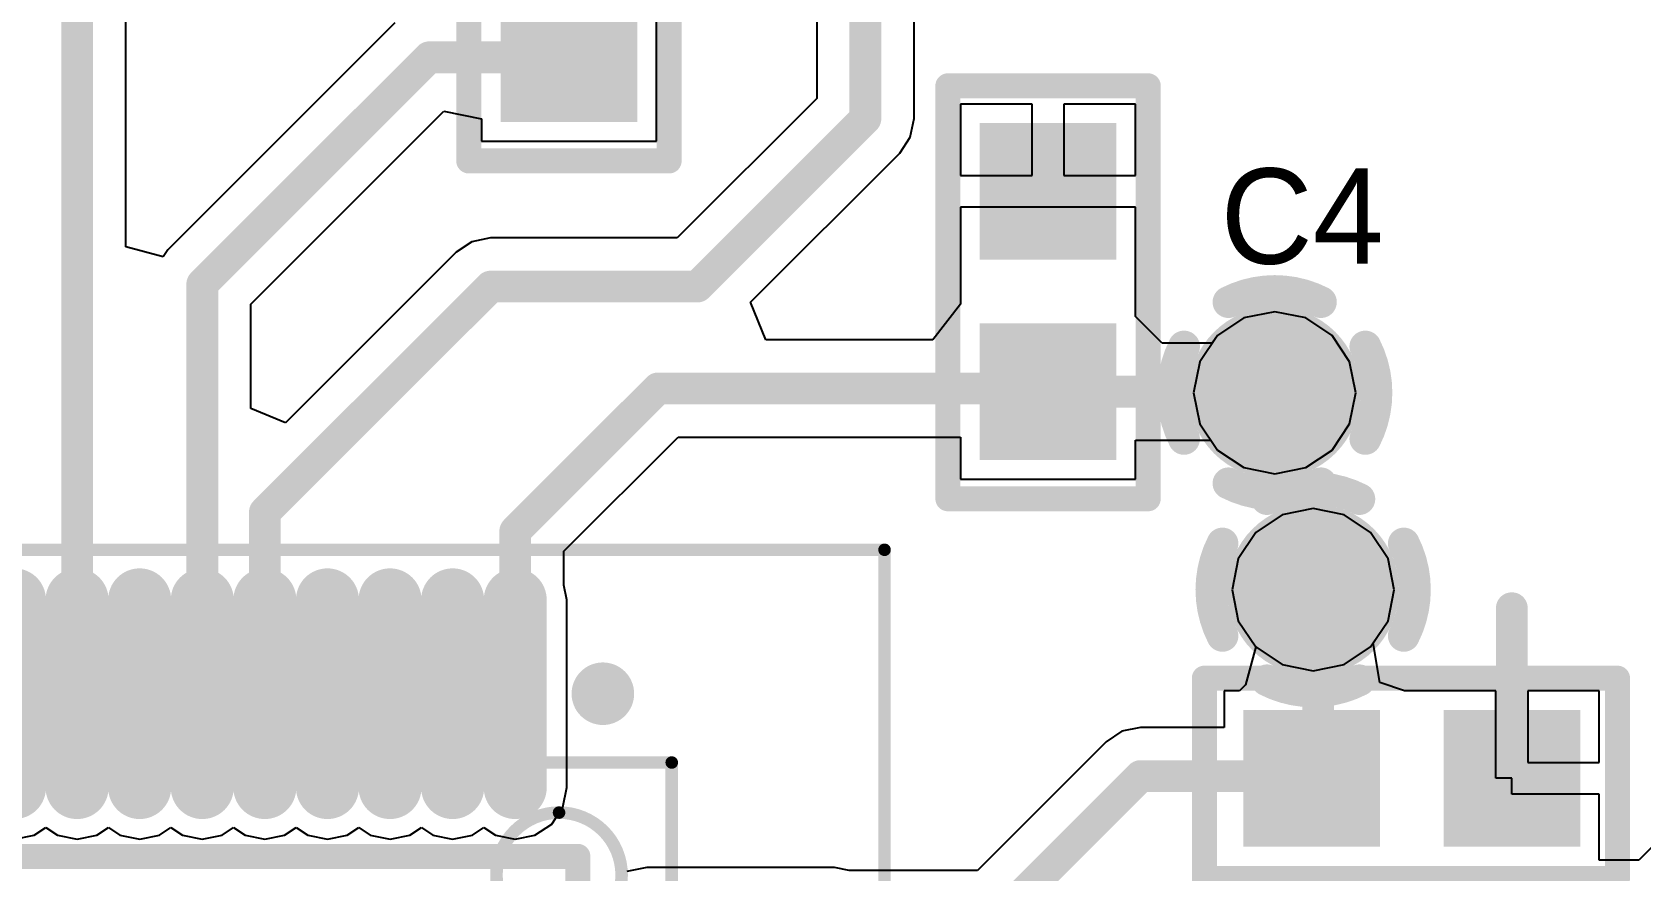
# Model space of a CAD drawing. Header units: millimetres. Extents: x 6.83 to 16.18, y 4.59 to 12.3.
# Drawn here: x 13.684 to 14.19, y 6.8 to 7.063 of the extents above; entities that cross this region are included whole.
import ezdxf

# ---------------------------------------------------------------- set-up
doc = ezdxf.new("R2010")
doc.units = ezdxf.units.MM
doc.header["$MEASUREMENT"] = 0
for name, color, linetype in [('BottomLayer', 5, 'Continuous'), ('BottomSolder', 6, 'Continuous'), ('InternalPlane1', 76, 'Continuous'), ('InternalPlane2', 16, 'Continuous'), ('Mechanical13', 56, 'Continuous'), ('Mechanical15', 56, 'Continuous'), ('MultiLayer', 9, 'Continuous'), ('TopLayer', 1, 'Continuous'), ('TopOverlay', 2, 'Continuous'), ('TopPaste', 8, 'Continuous'), ('TopSolder', 216, 'Continuous'), ('ViaHoleLayer', 16, 'Continuous')]:
    doc.layers.add(name, color=color, linetype=linetype)

# ---------------------------------------------------------------- blocks, each defined once
blk = doc.blocks.new('0603_119')
at = {"layer": 'TopLayer'}
for points in [[(0.02175, -0.04726), (0.02175, -0.01226), (-0.01325, -0.04726), (-0.01325, -0.01226)], [(0.02175, -0.11026), (0.02175, -0.07526), (-0.01325, -0.11026), (-0.01325, -0.07526)]]:
    blk.add_solid(points, dxfattribs=at)
at = {"layer": 'TopOverlay', "const_width": 0.00787}
for points in [[(-0.02724, 0.00394), (-0.02724, -0.12598)], [(0.03575, 0.00394), (-0.02724, 0.00394)], [(0.03575, 0.00394), (0.03575, -0.12598)], [(0.03575, -0.12598), (-0.02724, -0.12598)]]:
    blk.add_lwpolyline(points, dxfattribs=at)
at = {"layer": 'TopOverlay', "const_width": 0.00394}
for points in [[(-0.02921, 0.00394, 1), (-0.02528, 0.00394, 1)], [(-0.02921, 0.00394, 1), (-0.02528, 0.00394, 1)], [(0.03378, 0.00394, 1), (0.03772, 0.00394, 1)], [(0.03378, 0.00394, 1), (0.03772, 0.00394, 1)], [(-0.02921, -0.12598, 1), (-0.02528, -0.12598, 1)], [(-0.02921, -0.12598, 1), (-0.02528, -0.12598, 1)], [(0.03378, -0.12598, 1), (0.03772, -0.12598, 1)], [(0.03378, -0.12598, 1), (0.03772, -0.12598, 1)]]:
    blk.add_lwpolyline(points, format="xyb", close=True, dxfattribs=at)
at = {"layer": 'TopPaste'}
for points in [[(0.02175, -0.04726), (0.02175, -0.01226), (-0.01325, -0.04726), (-0.01325, -0.01226)], [(0.02175, -0.11026), (0.02175, -0.07526), (-0.01325, -0.11026), (-0.01325, -0.07526)]]:
    blk.add_solid(points, dxfattribs=at)
at = {"layer": 'TopSolder'}
for points in [[(0.02575, -0.05126), (0.02575, -0.00826), (-0.01725, -0.05126), (-0.01725, -0.00826)], [(0.02575, -0.11426), (0.02575, -0.07126), (-0.01725, -0.11426), (-0.01725, -0.07126)]]:
    blk.add_solid(points, dxfattribs=at)
blk = doc.blocks.new('0603_122')
at = {"layer": 'TopLayer'}
for points in [[(0.02175, -0.04726), (0.02175, -0.01226), (-0.01325, -0.04726), (-0.01325, -0.01226)], [(0.02175, -0.11026), (0.02175, -0.07526), (-0.01325, -0.11026), (-0.01325, -0.07526)]]:
    blk.add_solid(points, dxfattribs=at)
at = {"layer": 'TopOverlay', "const_width": 0.00787}
for points in [[(-0.02724, 0.00394), (-0.02724, -0.12598)], [(0.03575, 0.00394), (-0.02724, 0.00394)], [(0.03575, 0.00394), (0.03575, -0.12598)], [(0.03575, -0.12598), (-0.02724, -0.12598)]]:
    blk.add_lwpolyline(points, dxfattribs=at)
at = {"layer": 'TopOverlay', "const_width": 0.00394}
for points in [[(-0.02921, 0.00394, 1), (-0.02528, 0.00394, 1)], [(-0.02921, 0.00394, 1), (-0.02528, 0.00394, 1)], [(0.03378, 0.00394, 1), (0.03772, 0.00394, 1)], [(0.03378, 0.00394, 1), (0.03772, 0.00394, 1)], [(-0.02921, -0.12598, 1), (-0.02528, -0.12598, 1)], [(-0.02921, -0.12598, 1), (-0.02528, -0.12598, 1)], [(0.03378, -0.12598, 1), (0.03772, -0.12598, 1)], [(0.03378, -0.12598, 1), (0.03772, -0.12598, 1)]]:
    blk.add_lwpolyline(points, format="xyb", close=True, dxfattribs=at)
at = {"layer": 'TopPaste'}
for points in [[(0.02175, -0.04726), (0.02175, -0.01226), (-0.01325, -0.04726), (-0.01325, -0.01226)], [(0.02175, -0.11026), (0.02175, -0.07526), (-0.01325, -0.11026), (-0.01325, -0.07526)]]:
    blk.add_solid(points, dxfattribs=at)
at = {"layer": 'TopSolder'}
for points in [[(0.02575, -0.05126), (0.02575, -0.00826), (-0.01725, -0.05126), (-0.01725, -0.00826)], [(0.02575, -0.11426), (0.02575, -0.07126), (-0.01725, -0.11426), (-0.01725, -0.07126)]]:
    blk.add_solid(points, dxfattribs=at)
blk = doc.blocks.new('0603_123')
at = {"layer": 'TopLayer'}
for points in [[(0.02175, -0.04726), (0.02175, -0.01226), (-0.01325, -0.04726), (-0.01325, -0.01226)], [(0.02175, -0.11026), (0.02175, -0.07526), (-0.01325, -0.11026), (-0.01325, -0.07526)]]:
    blk.add_solid(points, dxfattribs=at)
at = {"layer": 'TopOverlay', "const_width": 0.00787}
for points in [[(-0.02724, 0.00394), (-0.02724, -0.12598)], [(-0.02724, 0.00394), (0.03575, 0.00394)], [(0.03575, 0.00394), (0.03575, -0.12598)], [(-0.02724, -0.12598), (0.03575, -0.12598)]]:
    blk.add_lwpolyline(points, dxfattribs=at)
at = {"layer": 'TopOverlay', "const_width": 0.00394}
for points in [[(-0.02921, 0.00394, 1), (-0.02528, 0.00394, 1)], [(-0.02921, 0.00394, 1), (-0.02528, 0.00394, 1)], [(0.03378, 0.00394, 1), (0.03772, 0.00394, 1)], [(0.03378, 0.00394, 1), (0.03772, 0.00394, 1)], [(-0.02921, -0.12598, 1), (-0.02528, -0.12598, 1)], [(-0.02921, -0.12598, 1), (-0.02528, -0.12598, 1)], [(0.03378, -0.12598, 1), (0.03772, -0.12598, 1)], [(0.03378, -0.12598, 1), (0.03772, -0.12598, 1)]]:
    blk.add_lwpolyline(points, format="xyb", close=True, dxfattribs=at)
at = {"layer": 'TopPaste'}
for points in [[(0.02175, -0.04726), (0.02175, -0.01226), (-0.01325, -0.04726), (-0.01325, -0.01226)], [(0.02175, -0.11026), (0.02175, -0.07526), (-0.01325, -0.11026), (-0.01325, -0.07526)]]:
    blk.add_solid(points, dxfattribs=at)
at = {"layer": 'TopSolder'}
for points in [[(0.02575, -0.05126), (0.02575, -0.00826), (-0.01725, -0.05126), (-0.01725, -0.00826)], [(0.02575, -0.11426), (0.02575, -0.07126), (-0.01725, -0.11426), (-0.01725, -0.07126)]]:
    blk.add_solid(points, dxfattribs=at)
blk = doc.blocks.new('LQFP64_N_137')
at = {"layer": 'Mechanical13', "const_width": 0.00394}
for points in [[(0.19829, 0.19013), (0.19829, -0.20358)], [(-0.19541, -0.20358), (0.19829, -0.20358)]]:
    blk.add_lwpolyline(points, dxfattribs=at)
at = {"layer": 'Mechanical13'}
for points, const_width in [([(0.18254, -0.16814, 1), (0.14317, -0.16814, 1)], 0.00394), ([(0.18155, -0.16814, 1), (0.18352, -0.16814, 1)], 0.00197), ([(0.1973, -0.20358, 1), (0.19927, -0.20358, 1)], 0.00197), ([(0.1973, -0.20358, 1), (0.19927, -0.20358, 1)], 0.00197)]:
    blk.add_lwpolyline(points, format="xyb", close=True, dxfattribs=dict(at, const_width=const_width))
at = {"layer": 'Mechanical15', "const_width": 0.00394}
for points in [[(0.26522, 0.25705), (0.26522, -0.2705)], [(-0.26234, -0.2705), (0.26522, -0.2705)]]:
    blk.add_lwpolyline(points, dxfattribs=at)
at = {"layer": 'Mechanical15', "const_width": 0.00197}
blk.add_lwpolyline([(0.26423, -0.2705, 1), (0.2662, -0.2705, 1)], format="xyb", close=True, dxfattribs=at)
blk.add_lwpolyline([(0.26423, -0.2705, 1), (0.2662, -0.2705, 1)], format="xyb", close=True, dxfattribs=at)
at = {"layer": 'TopLayer', "const_width": 0.01181}
for points in [[(0.24947, 0.00312), (0.19041, 0.00312)], [(0.24947, -0.01657), (0.19041, -0.01657)], [(0.24947, -0.03625), (0.19041, -0.03625)], [(0.24947, -0.05594), (0.19041, -0.05594)], [(0.24947, -0.07562), (0.19041, -0.07562)], [(0.24947, -0.09531), (0.19041, -0.09531)], [(0.24947, -0.11499), (0.19041, -0.11499)], [(0.24947, -0.13468), (0.19041, -0.13468)], [(0.24947, -0.15436), (0.19041, -0.15436)]]:
    blk.add_lwpolyline(points, dxfattribs=at)
at = {"layer": 'TopLayer', "const_width": 0.00591}
for points in [[(0.18746, 0.00312, 1), (0.19337, 0.00312, 1)], [(0.24652, 0.00312, 1), (0.25242, 0.00312, 1)], [(0.18746, -0.01657, 1), (0.19337, -0.01657, 1)], [(0.24652, -0.01657, 1), (0.25242, -0.01657, 1)], [(0.18746, -0.03625, 1), (0.19337, -0.03625, 1)], [(0.24652, -0.03625, 1), (0.25242, -0.03625, 1)], [(0.18746, -0.05594, 1), (0.19337, -0.05594, 1)], [(0.24652, -0.05594, 1), (0.25242, -0.05594, 1)], [(0.18746, -0.07562, 1), (0.19337, -0.07562, 1)], [(0.24652, -0.07562, 1), (0.25242, -0.07562, 1)], [(0.18746, -0.09531, 1), (0.19337, -0.09531, 1)], [(0.24652, -0.09531, 1), (0.25242, -0.09531, 1)], [(0.18746, -0.11499, 1), (0.19337, -0.11499, 1)], [(0.24652, -0.11499, 1), (0.25242, -0.11499, 1)], [(0.18746, -0.13468, 1), (0.19337, -0.13468, 1)], [(0.24652, -0.13468, 1), (0.25242, -0.13468, 1)], [(0.18746, -0.15436, 1), (0.19337, -0.15436, 1)], [(0.24652, -0.15436, 1), (0.25242, -0.15436, 1)]]:
    blk.add_lwpolyline(points, format="xyb", close=True, dxfattribs=at)
at = {"layer": 'TopOverlay', "const_width": 0.00787}
for points in [[(0.16876, 0.1606), (0.16876, -0.17405)], [(-0.16589, -0.17405), (0.16876, -0.17405)]]:
    blk.add_lwpolyline(points, dxfattribs=at)
at = {"layer": 'TopOverlay'}
for points, const_width in [([(0.16679, -0.17405, 1), (0.17073, -0.17405, 1)], 0.00394), ([(0.16679, -0.17405, 1), (0.17073, -0.17405, 1)], 0.00394), ([(0.22486, -0.18192, 1), (0.21502, -0.18192, 1)], 0.00984), ([(0.21256, -0.18192, 1), (0.21748, -0.18192, 1)], 0.00492), ([(0.2224, -0.18192, 1), (0.22732, -0.18192, 1)], 0.00492)]:
    blk.add_lwpolyline(points, format="xyb", close=True, dxfattribs=dict(at, const_width=const_width))
at = {"layer": 'TopPaste', "const_width": 0.01181}
for points in [[(0.24947, 0.00312), (0.19041, 0.00312)], [(0.24947, -0.01657), (0.19041, -0.01657)], [(0.24947, -0.03625), (0.19041, -0.03625)], [(0.24947, -0.05594), (0.19041, -0.05594)], [(0.24947, -0.07562), (0.19041, -0.07562)], [(0.24947, -0.09531), (0.19041, -0.09531)], [(0.24947, -0.11499), (0.19041, -0.11499)], [(0.24947, -0.13468), (0.19041, -0.13468)], [(0.24947, -0.15436), (0.19041, -0.15436)]]:
    blk.add_lwpolyline(points, dxfattribs=at)
at = {"layer": 'TopPaste', "const_width": 0.00591}
for points in [[(0.18746, 0.00312, 1), (0.19337, 0.00312, 1)], [(0.24652, 0.00312, 1), (0.25242, 0.00312, 1)], [(0.18746, -0.01657, 1), (0.19337, -0.01657, 1)], [(0.24652, -0.01657, 1), (0.25242, -0.01657, 1)], [(0.18746, -0.03625, 1), (0.19337, -0.03625, 1)], [(0.24652, -0.03625, 1), (0.25242, -0.03625, 1)], [(0.18746, -0.05594, 1), (0.19337, -0.05594, 1)], [(0.24652, -0.05594, 1), (0.25242, -0.05594, 1)], [(0.18746, -0.07562, 1), (0.19337, -0.07562, 1)], [(0.24652, -0.07562, 1), (0.25242, -0.07562, 1)], [(0.18746, -0.09531, 1), (0.19337, -0.09531, 1)], [(0.24652, -0.09531, 1), (0.25242, -0.09531, 1)], [(0.18746, -0.11499, 1), (0.19337, -0.11499, 1)], [(0.24652, -0.11499, 1), (0.25242, -0.11499, 1)], [(0.18746, -0.13468, 1), (0.19337, -0.13468, 1)], [(0.24652, -0.13468, 1), (0.25242, -0.13468, 1)], [(0.18746, -0.15436, 1), (0.19337, -0.15436, 1)], [(0.24652, -0.15436, 1), (0.25242, -0.15436, 1)]]:
    blk.add_lwpolyline(points, format="xyb", close=True, dxfattribs=at)
at = {"layer": 'TopSolder', "const_width": 0.01981}
for points in [[(0.24947, 0.00312), (0.19041, 0.00312)], [(0.24947, -0.01657), (0.19041, -0.01657)], [(0.24947, -0.03625), (0.19041, -0.03625)], [(0.24947, -0.05594), (0.19041, -0.05594)], [(0.24947, -0.07562), (0.19041, -0.07562)], [(0.24947, -0.09531), (0.19041, -0.09531)], [(0.24947, -0.11499), (0.19041, -0.11499)], [(0.24947, -0.13468), (0.19041, -0.13468)], [(0.24947, -0.15436), (0.19041, -0.15436)]]:
    blk.add_lwpolyline(points, dxfattribs=at)
at = {"layer": 'TopSolder', "const_width": 0.00991}
for points in [[(0.18546, 0.00312, 1), (0.19537, 0.00312, 1)], [(0.24452, 0.00312, 1), (0.25442, 0.00312, 1)], [(0.18546, -0.01657, 1), (0.19537, -0.01657, 1)], [(0.24452, -0.01657, 1), (0.25442, -0.01657, 1)], [(0.18546, -0.03625, 1), (0.19537, -0.03625, 1)], [(0.24452, -0.03625, 1), (0.25442, -0.03625, 1)], [(0.18546, -0.05594, 1), (0.19537, -0.05594, 1)], [(0.24452, -0.05594, 1), (0.25442, -0.05594, 1)], [(0.18546, -0.07562, 1), (0.19537, -0.07562, 1)], [(0.24452, -0.07562, 1), (0.25442, -0.07562, 1)], [(0.18546, -0.09531, 1), (0.19537, -0.09531, 1)], [(0.24452, -0.09531, 1), (0.25442, -0.09531, 1)], [(0.18546, -0.11499, 1), (0.19537, -0.11499, 1)], [(0.24452, -0.11499, 1), (0.25442, -0.11499, 1)], [(0.18546, -0.13468, 1), (0.19537, -0.13468, 1)], [(0.24452, -0.13468, 1), (0.25442, -0.13468, 1)], [(0.18546, -0.15436, 1), (0.19537, -0.15436, 1)], [(0.24452, -0.15436, 1), (0.25442, -0.15436, 1)]]:
    blk.add_lwpolyline(points, format="xyb", close=True, dxfattribs=at)

msp = doc.modelspace()

# ---------------------------------------------------------------- linework, layer by layer
at = {"layer": 'BottomLayer'}
for p, q in [((14.06533, 6.9735), (14.05706, 6.96797)), ((14.07508, 6.97544), (14.06533, 6.9735)), ((14.08484, 6.9735), (14.07508, 6.97544)), ((14.09311, 6.96797), (14.08484, 6.9735)), ((14.05706, 6.96797), (14.05153, 6.9597)), ((14.09863, 6.9597), (14.09311, 6.96797)), ((14.05153, 6.9597), (14.04959, 6.94995)), ((14.10057, 6.94995), (14.09863, 6.9597)), ((14.04959, 6.94995), (14.05153, 6.94019)), ((14.09863, 6.94019), (14.10057, 6.94995)), ((14.05153, 6.94019), (14.05706, 6.93192)), ((14.09311, 6.93192), (14.09863, 6.94019)), ((14.05706, 6.93192), (14.06533, 6.9264)), ((14.08484, 6.9264), (14.09311, 6.93192)), ((14.06533, 6.9264), (14.07508, 6.92446)), ((14.07508, 6.92446), (14.08484, 6.9264)), ((14.07742, 6.91153), (14.06915, 6.906)), ((14.08717, 6.91347), (14.07742, 6.91153)), ((14.09693, 6.91153), (14.08717, 6.91347)), ((14.1052, 6.906), (14.09693, 6.91153)), ((14.06915, 6.906), (14.06363, 6.89773)), ((14.11072, 6.89773), (14.1052, 6.906)), ((14.06363, 6.89773), (14.06169, 6.88798)), ((14.11266, 6.88798), (14.11072, 6.89773)), ((14.06169, 6.88798), (14.06363, 6.87822)), ((14.11072, 6.87822), (14.11266, 6.88798)), ((14.06363, 6.87822), (14.06915, 6.86995)), ((14.1052, 6.86995), (14.11072, 6.87822)), ((14.06915, 6.86995), (14.07742, 6.86443)), ((14.09693, 6.86443), (14.1052, 6.86995)), ((14.07742, 6.86443), (14.08717, 6.86249)), ((14.08717, 6.86249), (14.09693, 6.86443))]:
    msp.add_line(p, q, dxfattribs=at)
at = {"layer": 'BottomLayer', "const_width": 0.015}
for points in [[(14.06758, 6.94995, 1), (14.08258, 6.94995, 1)], [(14.07967, 6.88798, 1), (14.09467, 6.88798, 1)]]:
    msp.add_lwpolyline(points, format="xyb", close=True, dxfattribs=at)
at = {"layer": 'BottomSolder', "const_width": 0.019}
for points in [[(14.06558, 6.94995, 1), (14.08458, 6.94995, 1)], [(14.07767, 6.88798, 1), (14.09667, 6.88798, 1)]]:
    msp.add_lwpolyline(points, format="xyb", close=True, dxfattribs=at)
at = {"layer": 'InternalPlane1', "const_width": 0.027}
for points in [[(14.06158, 6.94995, 1), (14.08858, 6.94995, 1)], [(14.07367, 6.88798, 1), (14.10067, 6.88798, 1)]]:
    msp.add_lwpolyline(points, format="xyb", close=True, dxfattribs=at)
at = {"layer": 'InternalPlane2', "const_width": 0.01}
for points in [[(14.06055, 6.97846, -0.240079), (14.08961, 6.97846)], [(14.04657, 6.93542, -0.240079), (14.04657, 6.96448)], [(14.10359, 6.96448, -0.240079), (14.10359, 6.93542)], [(14.08961, 6.92144, -0.240079), (14.06055, 6.92144)], [(14.07265, 6.91649, -0.240079), (14.1017, 6.91649)], [(14.05866, 6.87345, -0.240079), (14.05866, 6.9025)], [(14.11569, 6.9025, -0.240079), (14.11569, 6.87345)], [(14.1017, 6.85946, -0.240079), (14.07265, 6.85946)]]:
    msp.add_lwpolyline(points, format="xyb", dxfattribs=at)
at = {"layer": 'InternalPlane2', "const_width": 0.005}
for points in [[(14.05805, 6.97846, 1), (14.06305, 6.97846, 1)], [(14.08711, 6.97846, 1), (14.09211, 6.97846, 1)], [(14.04407, 6.96448, 1), (14.04907, 6.96448, 1)], [(14.10109, 6.96448, 1), (14.10609, 6.96448, 1)], [(14.04407, 6.93542, 1), (14.04907, 6.93542, 1)], [(14.10109, 6.93542, 1), (14.10609, 6.93542, 1)], [(14.05805, 6.92144, 1), (14.06305, 6.92144, 1)], [(14.08711, 6.92144, 1), (14.09211, 6.92144, 1)], [(14.07015, 6.91649, 1), (14.07515, 6.91649, 1)], [(14.0992, 6.91649, 1), (14.1042, 6.91649, 1)], [(14.05616, 6.9025, 1), (14.06116, 6.9025, 1)], [(14.11319, 6.9025, 1), (14.11819, 6.9025, 1)], [(14.05616, 6.87345, 1), (14.06116, 6.87345, 1)], [(14.11319, 6.87345, 1), (14.11819, 6.87345, 1)], [(14.07015, 6.85946, 1), (14.07515, 6.85946, 1)], [(14.0992, 6.85946, 1), (14.1042, 6.85946, 1)]]:
    msp.add_lwpolyline(points, format="xyb", close=True, dxfattribs=at)
at = {"layer": 'MultiLayer', "const_width": 0.015}
for points in [[(14.06758, 6.94995, 1), (14.08258, 6.94995, 1)], [(14.07967, 6.88798, 1), (14.09467, 6.88798, 1)]]:
    msp.add_lwpolyline(points, format="xyb", close=True, dxfattribs=at)
at = {"layer": 'TopLayer'}
for p, q in [((13.71375, 6.99589), (13.71375, 7.8871)), ((13.96165, 7.03617), (13.96165, 7.17185)), ((13.93106, 7.16098), (13.93106, 7.04251)), ((13.88063, 7.02907), (13.88063, 7.08025)), ((13.79838, 7.06629), (13.72701, 6.99492)), ((13.93106, 7.04251), (13.88719, 6.99863)), ((13.75312, 6.97778), (13.81382, 7.03848)), ((13.81382, 7.03848), (13.82563, 7.03607)), ((13.99881, 7.04078), (13.97631, 7.04078)), ((13.97631, 7.04078), (13.97631, 7.01828)), ((13.99881, 7.01828), (13.99881, 7.04078)), ((14.03131, 7.04078), (14.00881, 7.04078)), ((14.00881, 7.04078), (14.00881, 7.01828)), ((14.03131, 7.01828), (14.03131, 7.04078)), ((13.82563, 7.03607), (13.82563, 7.02907)), ((13.96049, 7.03032), (13.96165, 7.03617)), ((13.82563, 7.02907), (13.88063, 7.02907)), ((13.95717, 7.02536), (13.96049, 7.03032)), ((13.91021, 6.97839), (13.95717, 7.02536)), ((13.97631, 7.01828), (13.99881, 7.01828)), ((14.00881, 7.01828), (14.03131, 7.01828)), ((14.00381, 7.00828), (13.97631, 7.00828)), ((13.97631, 7.00828), (13.97631, 6.9896)), ((14.03131, 7.00828), (14.00381, 7.00828)), ((14.03131, 6.9896), (14.03131, 7.00828)), ((13.82264, 6.99747), (13.81768, 6.99415)), ((13.8285, 6.99863), (13.82264, 6.99747)), ((13.88719, 6.99863), (13.8285, 6.99863)), ((13.72556, 6.99275), (13.71375, 6.99589)), ((13.72701, 6.99492), (13.72556, 6.99275)), ((13.81768, 6.99415), (13.76403, 6.9405)), ((13.97631, 6.9896), (13.97631, 6.97779)), ((14.03131, 6.98578), (14.03131, 6.9896)), ((14.03131, 6.97393), (14.03131, 6.98578)), ((13.75312, 6.94502), (13.75312, 6.97778)), ((13.9151, 6.96658), (13.91021, 6.97839)), ((13.97631, 6.97779), (13.96756, 6.96658)), ((14.03966, 6.96558), (14.03131, 6.97393)), ((14.06533, 6.9735), (14.05706, 6.96797)), ((14.07508, 6.97544), (14.06533, 6.9735)), ((14.08484, 6.9735), (14.07508, 6.97544)), ((14.09311, 6.96797), (14.08484, 6.9735)), ((13.96756, 6.96658), (13.9151, 6.96658)), ((14.05706, 6.96797), (14.05546, 6.96558)), ((14.09863, 6.9597), (14.09311, 6.96797)), ((14.05546, 6.96558), (14.03966, 6.96558)), ((14.10057, 6.94995), (14.09863, 6.9597)), ((14.09863, 6.94019), (14.10057, 6.94995)), ((13.76403, 6.9405), (13.75312, 6.94502)), ((13.85154, 6.90005), (13.88749, 6.936)), ((13.88749, 6.936), (13.97631, 6.936)), ((13.97631, 6.936), (13.97631, 6.92279)), ((14.09311, 6.93192), (14.09863, 6.94019)), ((14.03131, 6.92279), (14.03131, 6.93499)), ((14.03131, 6.93499), (14.05501, 6.93499)), ((14.05501, 6.93499), (14.05706, 6.93192)), ((14.05706, 6.93192), (14.06533, 6.9264)), ((14.08484, 6.9264), (14.09311, 6.93192)), ((14.06533, 6.9264), (14.07508, 6.92446)), ((14.07508, 6.92446), (14.08484, 6.9264)), ((13.97631, 6.92279), (14.03131, 6.92279)), ((14.07742, 6.91153), (14.06915, 6.906)), ((14.08717, 6.91347), (14.07742, 6.91153)), ((14.09693, 6.91153), (14.08717, 6.91347)), ((14.1052, 6.906), (14.09693, 6.91153)), ((14.06915, 6.906), (14.06363, 6.89773)), ((14.11072, 6.89773), (14.1052, 6.906)), ((13.85154, 6.88942), (13.85154, 6.90005)), ((14.06363, 6.89773), (14.06169, 6.88798)), ((14.11266, 6.88798), (14.11072, 6.89773)), ((13.85246, 6.88478), (13.85154, 6.88942)), ((14.06169, 6.88798), (14.06363, 6.87822)), ((14.11072, 6.87822), (14.11266, 6.88798)), ((13.85246, 6.82572), (13.85246, 6.88478)), ((14.06363, 6.87822), (14.06915, 6.86995)), ((14.10608, 6.87127), (14.11072, 6.87822)), ((14.10815, 6.8588), (14.10608, 6.87127)), ((14.06915, 6.86995), (14.06591, 6.85806)), ((14.06405, 6.85613), (14.05917, 6.85613)), ((14.05917, 6.85613), (14.05917, 6.84463)), ((14.06591, 6.85806), (14.06405, 6.85613)), ((14.11586, 6.85613), (14.10815, 6.8588)), ((14.12216, 6.85613), (14.11586, 6.85613)), ((14.14466, 6.85613), (14.12216, 6.85613)), ((14.12216, 6.85613), (14.12216, 6.85613)), ((14.14466, 6.82863), (14.14466, 6.85613)), ((14.17716, 6.85613), (14.15466, 6.85613)), ((14.15466, 6.85613), (14.15466, 6.83363)), ((14.17716, 6.83363), (14.17716, 6.85613)), ((14.02207, 6.84015), (13.9816, 6.79968)), ((14.02704, 6.84347), (14.02207, 6.84015)), ((14.03289, 6.84463), (14.02704, 6.84347)), ((14.05917, 6.84463), (14.03289, 6.84463)), ((14.15466, 6.83363), (14.17716, 6.83363)), ((13.85123, 6.81951), (13.85246, 6.82572)), ((14.14966, 6.82863), (14.14466, 6.82863)), ((14.14966, 6.82363), (14.14966, 6.82863)), ((14.17716, 6.82363), (14.14966, 6.82363)), ((14.17716, 6.80286), (14.17716, 6.82363)), ((14.20717, 6.82047), (14.18956, 6.80286)), ((13.84771, 6.81425), (13.85123, 6.81951)), ((13.67877, 6.8095), (13.68497, 6.81074)), ((13.68497, 6.81074), (13.68861, 6.81317)), ((13.68861, 6.81317), (13.69225, 6.81074)), ((13.69225, 6.81074), (13.69845, 6.8095)), ((13.69845, 6.8095), (13.70466, 6.81074)), ((13.70466, 6.81074), (13.70829, 6.81317)), ((13.70829, 6.81317), (13.71193, 6.81074)), ((13.71193, 6.81074), (13.71814, 6.8095)), ((13.71814, 6.8095), (13.72434, 6.81074)), ((13.72434, 6.81074), (13.72798, 6.81317)), ((13.72798, 6.81317), (13.73162, 6.81074)), ((13.73162, 6.81074), (13.73782, 6.8095)), ((13.73782, 6.8095), (13.74403, 6.81074)), ((13.74403, 6.81074), (13.74766, 6.81317)), ((13.74766, 6.81317), (13.7513, 6.81074)), ((13.7513, 6.81074), (13.75751, 6.8095)), ((13.75751, 6.8095), (13.76371, 6.81074)), ((13.76371, 6.81074), (13.76735, 6.81317)), ((13.76735, 6.81317), (13.77099, 6.81074)), ((13.77099, 6.81074), (13.77719, 6.8095)), ((13.77719, 6.8095), (13.7834, 6.81074)), ((13.7834, 6.81074), (13.78703, 6.81317)), ((13.78703, 6.81317), (13.79067, 6.81074)), ((13.79067, 6.81074), (13.79688, 6.8095)), ((13.79688, 6.8095), (13.80308, 6.81074)), ((13.80308, 6.81074), (13.80672, 6.81317)), ((13.80672, 6.81317), (13.81036, 6.81074)), ((13.81036, 6.81074), (13.81656, 6.8095)), ((13.81656, 6.8095), (13.82277, 6.81074)), ((13.82277, 6.81074), (13.8264, 6.81317)), ((13.8264, 6.81317), (13.83004, 6.81074)), ((13.83004, 6.81074), (13.83625, 6.8095)), ((13.83625, 6.8095), (13.84245, 6.81074)), ((13.84245, 6.81074), (13.84771, 6.81425)), ((13.87759, 6.8006), (13.87138, 6.79936)), ((13.93664, 6.8006), (13.87759, 6.8006)), ((13.94128, 6.79968), (13.93664, 6.8006)), ((13.9816, 6.79968), (13.94128, 6.79968)), ((14.18956, 6.80286), (14.17716, 6.80286))]:
    msp.add_line(p, q, dxfattribs=at)
at = {"layer": 'TopLayer', "const_width": 0.01}
for points in [[(13.69845, 6.85525), (13.69845, 7.8871)], [(13.94636, 7.03617), (13.94636, 7.22719)], [(13.73782, 6.98411), (13.80919, 7.05548)], [(13.80919, 7.05548), (13.85491, 7.05548)], [(13.89352, 6.98334), (13.94636, 7.03617)], [(13.73782, 6.85525), (13.73782, 6.98411)], [(13.75751, 6.91235), (13.8285, 6.98334)], [(13.8285, 6.98334), (13.89352, 6.98334)], [(13.83625, 6.90638), (13.88115, 6.95129)], [(13.88115, 6.95129), (14.00916, 6.95129)], [(14.00381, 6.95029), (14.07883, 6.95029)], [(13.75751, 6.85525), (13.75751, 6.91235)], [(13.83625, 6.85525), (13.83625, 6.90638)], [(14.08876, 6.83688), (14.08876, 6.88352)], [(14.14966, 6.82863), (14.14966, 6.88215)], [(13.98794, 6.78438), (14.03289, 6.82934)], [(14.03289, 6.82934), (14.08469, 6.82934)]]:
    msp.add_lwpolyline(points, dxfattribs=at)
at = {"layer": 'TopLayer'}
for points, const_width in [([(13.80669, 7.05548, 1), (13.81169, 7.05548, 1)], 0.005), ([(13.80669, 7.05548, 1), (13.81169, 7.05548, 1)], 0.005), ([(13.85241, 7.05548, 1), (13.85741, 7.05548, 1)], 0.005), ([(13.94386, 7.03617, 1), (13.94886, 7.03617, 1)], 0.005), ([(13.94386, 7.03617, 1), (13.94886, 7.03617, 1)], 0.005), ([(13.73532, 6.98411, 1), (13.74032, 6.98411, 1)], 0.005), ([(13.73532, 6.98411, 1), (13.74032, 6.98411, 1)], 0.005), ([(13.826, 6.98334, 1), (13.831, 6.98334, 1)], 0.005), ([(13.826, 6.98334, 1), (13.831, 6.98334, 1)], 0.005), ([(13.89102, 6.98334, 1), (13.89602, 6.98334, 1)], 0.005), ([(13.89102, 6.98334, 1), (13.89602, 6.98334, 1)], 0.005), ([(14.06758, 6.94995, 1), (14.08258, 6.94995, 1)], 0.015), ([(13.87865, 6.95129, 1), (13.88365, 6.95129, 1)], 0.005), ([(13.87865, 6.95129, 1), (13.88365, 6.95129, 1)], 0.005), ([(14.00666, 6.95129, 1), (14.01166, 6.95129, 1)], 0.005), ([(14.00131, 6.95029, 1), (14.00631, 6.95029, 1)], 0.005), ([(14.07633, 6.95029, 1), (14.08133, 6.95029, 1)], 0.005), ([(13.75501, 6.91235, 1), (13.76001, 6.91235, 1)], 0.005), ([(13.75501, 6.91235, 1), (13.76001, 6.91235, 1)], 0.005), ([(13.83375, 6.90638, 1), (13.83875, 6.90638, 1)], 0.005), ([(13.83375, 6.90638, 1), (13.83875, 6.90638, 1)], 0.005), ([(14.07967, 6.88798, 1), (14.09467, 6.88798, 1)], 0.015), ([(14.08626, 6.88352, 1), (14.09126, 6.88352, 1)], 0.005), ([(14.14716, 6.88215, 1), (14.15216, 6.88215, 1)], 0.005), ([(13.69595, 6.85525, 1), (13.70095, 6.85525, 1)], 0.005), ([(13.73532, 6.85525, 1), (13.74032, 6.85525, 1)], 0.005), ([(13.75501, 6.85525, 1), (13.76001, 6.85525, 1)], 0.005), ([(13.83375, 6.85525, 1), (13.83875, 6.85525, 1)], 0.005), ([(14.08626, 6.83688, 1), (14.09126, 6.83688, 1)], 0.005), ([(14.03039, 6.82934, 1), (14.03539, 6.82934, 1)], 0.005), ([(14.03039, 6.82934, 1), (14.03539, 6.82934, 1)], 0.005), ([(14.08219, 6.82934, 1), (14.08719, 6.82934, 1)], 0.005), ([(14.14716, 6.82863, 1), (14.15216, 6.82863, 1)], 0.005)]:
    msp.add_lwpolyline(points, format="xyb", close=True, dxfattribs=dict(at, const_width=const_width))
at = {"layer": 'TopSolder', "const_width": 0.019}
for points in [[(14.06558, 6.94995, 1), (14.08458, 6.94995, 1)], [(14.07767, 6.88798, 1), (14.09667, 6.88798, 1)]]:
    msp.add_lwpolyline(points, format="xyb", close=True, dxfattribs=at)
at = {"layer": 'ViaHoleLayer', "const_width": 0.007}
for points in [[(14.07158, 6.94995, 1), (14.07858, 6.94995, 1)], [(14.08367, 6.88798, 1), (14.09067, 6.88798, 1)]]:
    msp.add_lwpolyline(points, format="xyb", close=True, dxfattribs=at)

# ---------------------------------------------------------------- block references
for name, p, rotation in [('0603_119', (13.85739, 7.02681), 180), ('0603_122', (14.00806, 6.92052), 180), ('LQFP64_N_137', (13.68188, 6.63531), 90), ('0603_123', (14.05691, 6.82438), 90)]:
    msp.add_blockref(name, p, dxfattribs=dict(rotation=rotation))

# ---------------------------------------------------------------- texts
at = {"layer": 'TopOverlay'}
msp.add_text('C4', height=0.03, dxfattribs=at).set_placement((14.05806, 6.99052))

doc.saveas('drawing.dxf')
